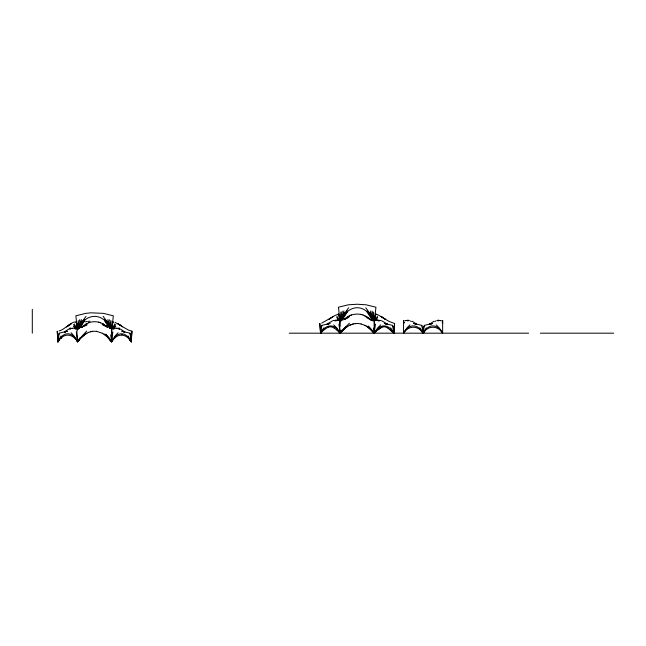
<?xml version="1.0" encoding="UTF-8"?>
<svg xmlns="http://www.w3.org/2000/svg" width="646" height="646" viewBox="0 0 646 646"><rect width="100%" height="100%" fill="white"/><g stroke="black" fill="none" stroke-linecap="round" stroke-linejoin="round"><path stroke-width="0.97" d="M111.685 339.045L111.685 337.777M111.685 333.279L111.693 328.249L109.545 328.273L110.095 328.604M131.227 334.636L131.227 341.75C125.897 332.924 117.023 332.924 111.693 341.742L107.373 336.897L102.334 333.215M321.53 331.915L322.507 330.712L320.561 333.166L320.553 326.731L320.594 333.166L321.571 332.165M374.3 326.351L374.3 320.432M393.802 333.166L393.842 326.731L393.842 333.166L387.947 328.103M442.276 322.58L442.623 323.404L442.631 320.432L442.655 333.166C437.802 325.269 427.967 325.277 423.122 333.166L423.09 331.22L423.122 333.166C418.228 325.309 408.417 325.245 403.548 333.166L403.548 320.432L403.556 323.404L404.235 322.419M393.818 328.103L393.826 326.779M57.769 338.375L57.97 341.742C63.3 332.924 72.174 332.924 77.504 341.742L77.504 337.777M341.54 331.568L340.087 333.166L340.103 330.704M374.3 320.569L374.3 333.166L376.255 331.212M320.577 326.779L320.561 333.166L321.538 331.907M77.294 329.282C76.422 331.204 77.294 338.27 77.504 341.766L81.897 336.873M57.76 338.407L57.228 331.18L57.97 341.742L58.939 340.361L57.97 341.742L58.043 339.974M80.257 338.173L77.504 341.766C72.255 331.107 63.243 331.083 57.97 341.75L58.059 340.022M61.144 335.985L57.97 341.742L59.182 333.191L67.459 331.172L64.366 332.052L66.158 331.487L65.02 332.02M369.875 328.693L374.3 333.166C379.662 323.46 388.48 323.46 393.842 333.166L394.585 323.509L389.142 321.433L377.74 314.723L375.899 314.053L375.463 314.982M58.705 340.176L57.97 341.75L58.205 338.238M58.633 340.321L57.97 341.742L58.035 340.515M77.625 329.428L78.231 320.682M340.24 320.844L340.846 312.107M131.518 336.857L131.227 341.742L129.273 339.053L131.227 341.742L131.97 331.18L128.32 330.009L114.98 322.297M320.739 330.074L320.561 333.166C324.97 324.599 334.321 322.895 339.303 332.044M131.606 335.476L131.97 331.18M421.144 330.704L423.09 333.166L424.398 325.374L432.634 323.42L429.582 324.26L431.358 323.711L430.236 324.203M394.133 328.652L393.842 333.166L390.596 327.845M394.221 327.385L394.585 323.509M375.899 314.053L374.527 320.311M111.879 328.628L111.992 327.126M327.7 324.203L328.822 323.711L327.038 324.26L330.098 323.42L321.861 325.382L320.561 333.166L321.385 332.044M320.723 330.978L320.561 333.166L321.353 331.713M111.871 338.964L112.848 331.996M111.968 328.628L113.325 315.805L103.505 313.375L90.957 312.809L85.684 313.375L75.873 315.805L77.294 329.428M374.51 320.844L375.932 307.221L366.12 304.799L357.206 304.234L348.299 304.799L338.48 307.221L339.901 320.844M374.494 330.615L375.488 324.155M57.962 334.636L57.97 341.742L58.495 338.286M112.129 325.762L113.131 321.668L112.485 323.557M58.608 339.82L57.97 341.742L58.229 339.974M77.867 329.21L79.628 319.778M340.474 320.626L342.243 311.194M59.182 333.191L58.786 334.539M57.97 341.742L58.536 339.796M112.242 328.749L112.864 325.996M320.957 331.39L320.561 333.166L319.818 323.509L320.561 333.166L323.808 327.845M375.003 316.597L375.221 315.676M374.898 320.432L375.213 319.116M424.398 325.374L423.986 326.585M320.981 331.446L320.561 333.166L321.32 331.721M403.895 321.829L403.556 323.404L403.895 322.58M78.19 329.185L81.291 319.544M340.797 320.602L343.906 310.96M112.598 328.661L114.746 324.009M78.747 328.023L81.558 320.989M341.031 320.392L344.173 312.406M375.253 320.351L377.474 316.225M321.643 325.996L321.821 325.56M78.982 328.265L82.712 320.989M341.282 320.392L345.319 312.406M79.062 328.16L82.866 320.682L86.031 316.354M341.354 320.303L345.481 312.099L348.646 307.779M112.856 328.887L115.731 324.583M342.59 318.002L341.314 320.626L347.047 311.194M79.127 328.329L84.432 319.778M79.232 328.297L84.618 319.544M341.395 320.602L347.233 310.96M321.272 331.786L320.561 333.166L320.731 330.978L320.594 333.166L321.24 331.858M409.968 324.898L407.012 327.861L403.548 333.166C408.926 323.46 417.72 323.46 423.09 333.166L426.36 327.845M419.843 327.845L423.09 333.166L423.857 331.721M375.52 320.577L377.66 317.452M71.117 332.771L74.072 335.993L77.504 341.742L79.749 338.003M113.203 328.757L114.043 327.401M339.271 332.044L340.095 333.166L341.25 331.374M341.209 331.374L342.412 329.662M78.917 339.885L77.504 341.766L78.917 339.691M77.504 341.766L78.852 339.909M422.322 331.713L423.09 333.166C428.508 323.493 437.253 323.436 442.655 333.166L439.191 327.861L436.228 324.898M78.909 339.723L86.717 331.035M333.683 324.898L336.639 327.861L340.095 333.166L341.548 331.261M113.591 328.79L115.715 326.359M414.829 323.711L416.605 324.26L413.553 323.42L421.79 325.374L423.09 333.166L425.036 330.704M344.568 328.669L340.087 333.166L346.03 326.981M337.172 330.332L340.127 333.166L344.568 328.281M341.516 331.253L349.438 323.17M113.43 329.056L114.423 327.845M84.707 320.682L79.248 328.62C84.892 312.284 104.305 312.373 109.998 328.628M78.909 339.917L85.135 333.514M347.322 312.107L341.411 320.844C347.936 303.321 366.484 303.402 373.049 320.844M340.087 333.166L341.548 331.446M78.852 340.038L80.282 338.375M376.263 320.489L377.321 319.302M80.249 338.205L83.326 335.056M341.508 331.568L343.018 330.074M80.274 338.407L85.046 334.232M342.921 329.856L344.431 328.354M321.53 332.165L322.548 331.22M60.894 338.617L61.871 337.713M342.913 330.049L346.183 327.385M118.073 332.771L115.117 335.993L111.693 341.742L108.827 338.286M322.507 331.22L325.479 328.774M376.222 331.212L382.117 327.054M343.438 319.867L347.798 316.621M344.536 328.281L346.175 326.844M81.776 336.889L83.358 335.5M81.889 336.905L86.935 333.102M64.511 331.866L68.815 328.992M81.816 327.151L86.863 323.549M81.808 327.183L83.399 325.818M380.72 324.898L377.757 327.861L374.3 333.166L366.532 325.923M327.167 324.034L332.666 320.796M429.695 324.034L433.942 321.28M344.431 328.652L347.871 326.23M82.413 327.046L83.504 326.19M378.209 329.517L379.186 328.774M81.687 327.32L83.302 326.069M59.117 330.833C64.463 330.615 78.004 313.883 77.197 327.126M338.94 314.982L338.496 314.053L334.846 315.563L321.708 323.161M66.595 326.828L71.052 323.921L66.595 326.828L69.421 324.89M330.356 318.397L329.145 319.221L333.538 316.362M344.536 319.261L346.208 318.139M325.447 328.774L328.41 327.054M346.038 327.385C350.302 324.219 355.873 322.653 361.106 323.969M344.383 319.132L349.591 316.613M331.148 317.8L331.931 317.331M85.038 334.265L88.663 332.31M380.163 328.103L381.14 327.522M344.609 319.447L348.032 317.703M85.078 324.607L88.712 322.734M83.294 326.093L86.83 324.397M114.253 328.782L116.369 327.974M434.806 321.514L435.784 320.981M83.568 326.505L87.073 324.954M347.758 316.621C351.763 314.287 356.6 313.528 361.13 314.465M349.494 325.293L353.265 323.953M407.456 320.828L409.411 320.569M376.925 320.586L379.04 320.117M406.181 320.586L408.288 320.117M349.567 315.7L351.408 314.982M88.655 332.343L92.572 331.293L96.585 331.301M328.378 327.054L331.341 326.731M382.085 327.046L385.048 326.731M88.704 322.766C94.421 320.537 101.156 321.886 105.815 325.786M117.548 328.225L116.571 328.507L119.542 328.249L118.315 328.329M85.425 321.829L87.242 321.49M90.577 331.705L92.556 331.317M441.517 320.691L440.33 320.65M334.24 320.497L336.195 320.755L334.24 320.569M379.767 320.594L380.962 320.416M436.761 320.569L438.715 320.828M88.163 321.369L90.004 321.232M355.219 323.606L357.19 323.509M71.641 328.281L72.618 328.556L69.647 328.249L70.874 328.329M121.456 334.644L122.433 334.636M405.85 320.65L404.662 320.691M289.206 333.183L528.606 333.183M540.411 333.183L613.7 333.183M335.363 320.117L337.47 320.586M437.891 320.117L439.999 320.586M111.685 340.369L111.693 341.742C116.966 331.099 125.954 331.099 131.227 341.75L130.007 333.191L121.731 331.172L124.823 332.052L123.039 331.487L124.177 332.02M380.163 320.569L378.209 320.828L380.163 320.497M333.441 320.416L334.628 320.594M96.577 331.333L102.318 333.247M72.828 327.974L74.944 328.782M361.098 314.465L363.036 314.965M98.58 322.168L100.51 322.75M361.074 323.969L364.845 325.334M331.309 326.731L334.273 328.103M385.016 326.731L387.98 328.103M381.738 320.796L387.237 324.034M362.995 314.965L366.653 316.597L371.474 320.311M364.877 316.225L368.43 317.88L371.555 320.351M386.696 324.203L385.573 323.711L387.358 324.26L384.305 323.42L392.542 325.382L393.842 333.166L393.826 327.046M102.189 324.607L105.645 326.383M102.423 324.034L105.928 325.947M120.374 328.992L124.686 331.866M412.237 321.28L416.484 324.034M366.46 317.452L369.803 319.366M410.388 320.981L411.365 321.514M364.812 325.334L368.301 327.425M102.367 323.557L104.135 324.575M382.48 317.323L380.865 316.362L385.258 319.221L382.48 317.323L383.256 317.8M334.24 328.103L337.204 330.332M119.776 324.881L122.603 326.828L121.359 325.964M368.268 327.425L369.916 328.693M104.038 333.893L105.694 335.266M105.936 325.915L107.519 327.231M105.742 325.996L107.341 327.328M389.901 329.517L392.833 332.165M368.204 327.159L369.811 328.507M369.843 319.116L370.909 319.996M105.831 325.754L107.414 327.151M368.382 326.69L374.3 333.166L374.3 331.915M105.702 335.242L111.685 341.766L111.685 328.281M73.458 324.583L76.333 328.887M105.847 334.79L111.685 341.766L110.644 334.822M73.483 326.359L75.598 328.79M105.742 334.555L110.288 339.82L108.924 338.06M368.414 326.02L374.3 333.166L373.493 327.91M369.883 327.998L371.41 329.63M337.075 319.302L338.133 320.489M108.883 338.431L111.685 341.766L110.321 339.675M336.744 317.452L338.884 320.577M105.863 334.111L111.685 341.766L110.353 340.006M107.842 336.76L108.851 337.939M371.45 329.718L374.3 333.166L373.356 331.979M371.377 329.63L372.887 331.35M336.929 316.225L339.15 320.351M367.098 312.107L373.008 320.844M104.482 320.682L109.941 328.62M74.766 327.845L75.76 329.056M365.773 307.779L368.939 312.099L373.065 320.303M103.166 316.354L106.324 320.682L110.127 328.16M367.372 311.194L373.105 320.626L367.186 310.96M104.757 319.778L110.062 328.329M104.571 319.544L109.957 328.297M74.443 324.009L76.591 328.661M128.045 335.985L131.227 341.742L131.146 339.974M75.146 327.401L75.986 328.757M369.092 312.406L373.138 320.392M106.485 320.989L110.216 328.265M130.484 340.176L131.227 341.75L130.88 337.196M130.524 340.248L131.227 341.742L131.041 338.399M370.247 312.406L373.38 320.392M107.632 320.989L110.442 328.023M422.008 325.996L421.79 325.374M392.582 325.56L392.954 326.585M370.513 310.96L373.622 320.602M107.898 319.544L110.765 328.297M130.581 339.82L131.227 341.742L130.654 339.796M130.411 334.539L130.007 333.191M76.713 323.557L76.058 321.668M442.276 321.829L442.623 323.404M76.325 325.996L76.947 328.749M372.177 311.194L373.945 320.626M339.19 319.116L339.505 320.432M109.562 319.778L111.201 328.329M339.19 315.7L339.594 317.711M338.908 324.155L339.909 330.615M76.349 331.996L77.326 338.964M339.869 320.311L338.496 314.053M340.119 333.166C339.877 330.235 339.15 322.297 339.982 321.538M373.574 312.107L374.179 320.844M110.959 320.682L111.524 328.62M393.761 332.044L393.834 333.166L393.753 331.568M423.082 332.157L423.09 333.166M340.103 320.828L340.103 326.351M374.309 320.351L374.309 320.755M77.504 329.048L77.504 328.281L77.504 329.856M32.3 309.369L32.3 333.183M423.09 329.517L423.09 330.332L423.106 329.517M423.09 327.054L423.09 328.774L423.09 327.054M320.804 331.463L320.561 333.166L320.82 331.519M321.143 331.35L320.561 333.166L321.215 331.374M70.664 328.62L69.687 329.177L70.664 328.661M119.502 329.194L118.525 328.661L119.502 329.177M120.56 325.358L118.137 323.921L120.56 325.358"/></g></svg>
